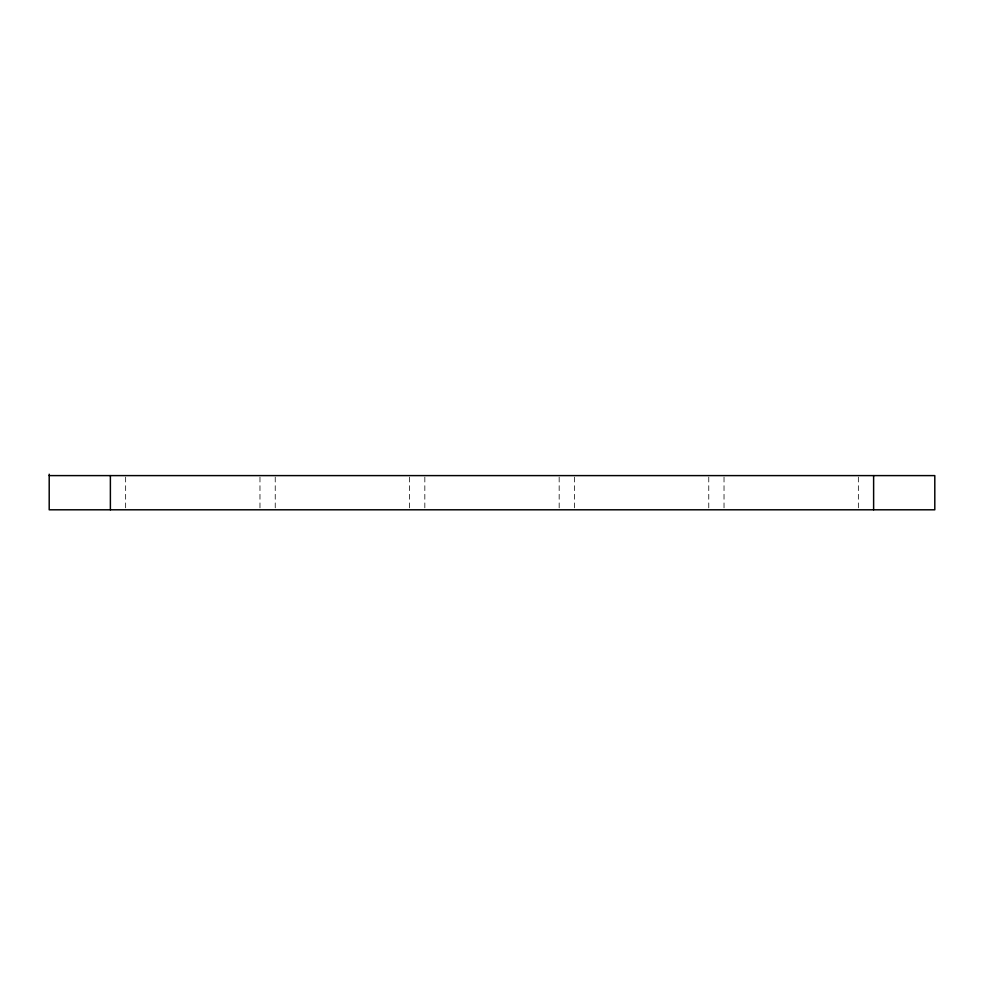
<?xml version="1.0" encoding="UTF-8"?>
<svg xmlns="http://www.w3.org/2000/svg" width="984" height="984" viewBox="0 0 984 984"><rect width="100%" height="100%" fill="white"/><g stroke="black" fill="none" stroke-linecap="round" stroke-linejoin="round"><path stroke-width="0.74" stroke-dasharray="4.92 3.69" d="M858.356 477.092L858.356 509.798M724.027 477.092L724.027 509.798M708.763 477.092L708.763 509.798M574.422 477.092L574.422 509.798M559.17 477.092L559.17 509.798M424.83 477.092L424.83 509.798M409.578 477.092L409.578 509.798M275.237 477.092L275.237 509.798M259.973 477.092L259.973 509.798M125.645 477.092L125.645 508.31"/><path stroke-width="1.48" d="M49.2 475.604L934.8 475.604L934.8 509.798L49.2 509.798L49.2 474.202M873.62 475.604L873.62 509.798M110.38 475.604L110.38 509.798"/></g></svg>
